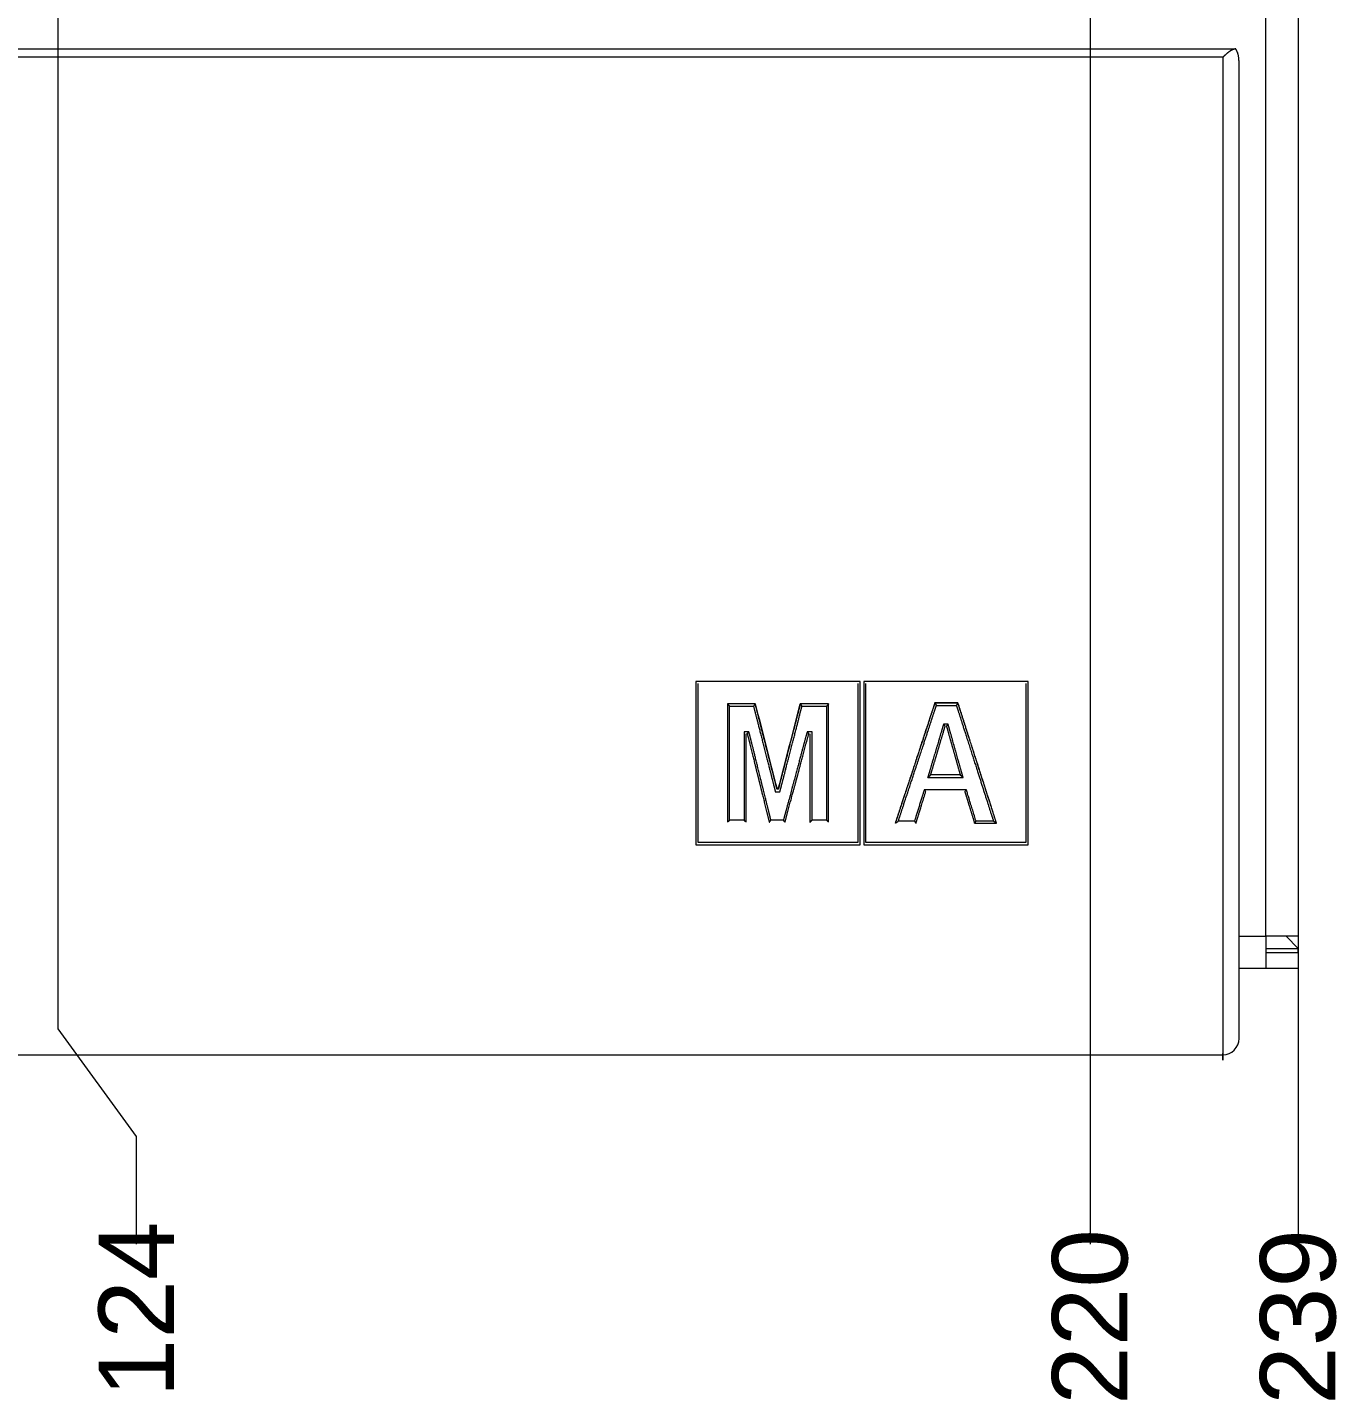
# Model space of a CAD drawing. Header units: metres. Extents: x 0.424 to 0.895, y -0.018 to 0.953.
# Drawn here: x 0.6621 to 0.7835, y 0.2284 to 0.3557 of the extents above; entities that cross this region are included whole.
import ezdxf

# ---------------------------------------------------------------- set-up
doc = ezdxf.new("R2010")
doc.units = ezdxf.units.M
for name, color, linetype, lineweight in [('Bemaßung (ISO)', 7, 'Continuous', 25), ('Sichtbar (ISO)', 7, 'Continuous', 50), ('Sichtbar schmal (ISO)', 7, 'Continuous', 35)]:
    doc.layers.add(name, color=color, linetype=linetype, lineweight=lineweight)
doc.styles.add('Arial', font='arial.ttf')

# ---------------------------------------------------------------- blocks, each defined once
blk = doc.blocks.new('Gruppe-16')
at = {"layer": 'Bemaßung (ISO)', "lineweight": 9, "transparency": 33554687}
for p, q in [((0.01787, -0.09387), (0.01787, -0.21454)), ((0.01787, -0.21454), (0.02514, -0.22454)), ((0.02514, -0.22454), (0.02514, -0.23454))]:
    blk.add_line(p, q, dxfattribs=at)
at = {"layer": 'Bemaßung (ISO)', "transparency": 33554687, "insert": (0.02514, -0.24874), "char_height": 0.007, "attachment_point": 4, "rotation": 90, "line_spacing_factor": 1.004016, "style": 'Arial'}
blk.add_mtext('124', dxfattribs=at)
blk = doc.blocks.new('Gruppe-17')
at = {"layer": 'Bemaßung (ISO)', "lineweight": 9, "transparency": 33554687}
blk.add_line((0.11367, -0.10327), (0.11367, -0.23454), dxfattribs=at)
at = {"layer": 'Bemaßung (ISO)', "transparency": 33554687, "insert": (0.11367, -0.24944), "char_height": 0.007, "attachment_point": 4, "rotation": 90, "line_spacing_factor": 1.004016, "style": 'Arial'}
blk.add_mtext('220', dxfattribs=at)
blk = doc.blocks.new('Gruppe-18')
at = {"layer": 'Bemaßung (ISO)', "lineweight": 9, "transparency": 33554687}
blk.add_line((0.13297, -0.12602), (0.13297, -0.23454), dxfattribs=at)
at = {"layer": 'Bemaßung (ISO)', "transparency": 33554687, "insert": (0.13297, -0.24944), "char_height": 0.007, "attachment_point": 4, "rotation": 90, "line_spacing_factor": 1.004016, "style": 'Arial'}
blk.add_mtext('239', dxfattribs=at)

msp = doc.modelspace()

# ---------------------------------------------------------------- linework, layer by layer
at = {"layer": 'Sichtbar (ISO)', "lineweight": 9}
for p, q in [((0.78, 0.67842), (0.78, 0.27138)), ((0.5464, 0.3537), (0.7742, 0.3537)), ((0.7745, 0.26188), (0.7745, 0.35248)), ((0.73934, 0.29502), (0.72411, 0.29502)), ((0.72431, 0.28009), (0.72431, 0.29484)), ((0.73914, 0.29484), (0.73914, 0.28009)), ((0.73914, 0.29484), (0.73914, 0.29484)), ((0.75492, 0.29502), (0.73968, 0.29502)), ((0.73988, 0.29484), (0.73988, 0.29484)), ((0.73988, 0.28009), (0.73988, 0.29484)), ((0.75472, 0.29484), (0.75472, 0.28009)), ((0.72961, 0.29295), (0.72703, 0.29295)), ((0.72703, 0.29293), (0.72703, 0.29295)), ((0.72703, 0.29293), (0.72703, 0.28197)), ((0.72961, 0.29293), (0.72703, 0.29293)), ((0.72961, 0.29293), (0.72961, 0.29295)), ((0.73642, 0.29295), (0.73379, 0.29295)), ((0.73379, 0.29293), (0.73379, 0.29295)), ((0.73642, 0.29293), (0.73379, 0.29293)), ((0.73642, 0.29293), (0.73642, 0.29295)), ((0.73642, 0.28197), (0.73642, 0.29293)), ((0.74842, 0.29303), (0.74627, 0.29303)), ((0.74627, 0.29301), (0.74627, 0.29303)), ((0.74842, 0.29301), (0.74627, 0.29301)), ((0.74642, 0.2928), (0.74827, 0.2928)), ((0.74842, 0.29301), (0.74842, 0.29303)), ((0.72723, 0.29272), (0.72945, 0.29272)), ((0.73394, 0.29272), (0.73622, 0.29272)), ((0.72902, 0.29035), (0.72857, 0.29035)), ((0.73488, 0.29035), (0.73443, 0.29035)), ((0.7475, 0.29106), (0.74708, 0.29106)), ((0.72877, 0.29017), (0.72877, 0.29017)), ((0.72877, 0.28197), (0.72877, 0.29017)), ((0.73468, 0.29017), (0.73468, 0.28197)), ((0.73468, 0.29017), (0.73468, 0.29017)), ((0.74562, 0.28612), (0.7489, 0.28612)), ((0.74863, 0.28634), (0.74588, 0.28634)), ((0.74863, 0.28636), (0.74589, 0.28636)), ((0.73147, 0.28479), (0.7319, 0.28479)), ((0.73175, 0.28504), (0.73163, 0.28504)), ((0.73163, 0.28501), (0.73163, 0.28504)), ((0.73175, 0.28501), (0.73163, 0.28501)), ((0.73175, 0.28501), (0.73175, 0.28504)), ((0.7492, 0.28497), (0.74529, 0.28497)), ((0.72857, 0.28214), (0.72723, 0.28214)), ((0.73091, 0.28197), (0.73091, 0.28197)), ((0.73222, 0.28214), (0.73106, 0.28214)), ((0.73622, 0.28214), (0.73488, 0.28214)), ((0.74261, 0.28188), (0.74261, 0.2819)), ((0.74438, 0.28205), (0.74288, 0.28205)), ((0.75199, 0.28188), (0.75199, 0.2819)), ((0.72431, 0.2801), (0.73914, 0.2801)), ((0.73914, 0.28009), (0.72431, 0.28009)), ((0.73914, 0.28009), (0.73914, 0.28009)), ((0.73988, 0.2801), (0.75472, 0.2801)), ((0.75472, 0.28009), (0.73988, 0.28009)), ((0.72411, 0.27986), (0.73934, 0.27986)), ((0.73968, 0.27986), (0.75492, 0.27986)), ((0.78, 0.27138), (0.777, 0.27138)), ((0.777, 0.27138), (0.777, 0.26838)), ((0.78, 0.27024), (0.77887, 0.27138)), ((0.777, 0.27024), (0.78, 0.27024)), ((0.78, 0.26988), (0.78, 0.27024)), ((0.777, 0.26988), (0.78, 0.26988)), ((0.78, 0.26988), (0.78, 0.26838)), ((0.777, 0.26838), (0.7745, 0.26838)), ((0.78, 0.26838), (0.777, 0.26838)), ((0.5476, 0.26038), (0.773, 0.26038))]:
    msp.add_line(p, q, dxfattribs=at)
at = {"layer": 'Sichtbar (ISO)', "lineweight": 9, "flags": 128}
for points in [[(0.72961, 0.29295, 0.000228), (0.73163, 0.28504)], [(0.73175, 0.28504, 0.00023), (0.73379, 0.29295)]]:
    msp.add_lwpolyline(points, format="xyb", dxfattribs=at)
at = {"layer": 'Sichtbar (ISO)', "lineweight": 9}
msp.add_arc((0.773, 0.26188), 0.0015, 270, 0, dxfattribs=at)
for points, degree in [([(0.7742, 0.3537), (0.77411, 0.3537), (0.77389, 0.35363), (0.77368, 0.35351), (0.7735, 0.35338), (0.77331, 0.35322), (0.77311, 0.35304), (0.773, 0.35293), (0.773, 0.35293), (0.773, 0.35293)], 2), ([(0.7745, 0.35248), (0.7745, 0.35273), (0.77442, 0.35322), (0.77429, 0.35352), (0.77423, 0.35364), (0.7742, 0.3537)], 2), ([(0.72431, 0.29484), (0.72431, 0.29484)], 1), ([(0.75472, 0.29484), (0.75472, 0.29484)], 1), ([(0.72703, 0.29293), (0.72703, 0.29293), (0.72703, 0.29293)], 2), ([(0.72961, 0.29293), (0.72961, 0.29293), (0.72961, 0.29293)], 2), ([(0.73379, 0.29293), (0.73379, 0.29293), (0.73379, 0.29293)], 2), ([(0.73642, 0.29293), (0.73642, 0.29293), (0.73642, 0.29293)], 2), ([(0.74627, 0.29303), (0.74599, 0.29217), (0.74542, 0.29045), (0.74485, 0.28871), (0.74428, 0.28697), (0.74365, 0.28505), (0.74295, 0.28295), (0.74261, 0.2819)], 2), ([(0.74627, 0.29301), (0.74627, 0.29301), (0.74627, 0.29301)], 2), ([(0.75199, 0.2819), (0.75172, 0.28273), (0.75117, 0.28445), (0.75061, 0.2862), (0.75005, 0.28794), (0.74943, 0.28987), (0.74876, 0.29197), (0.74842, 0.29303)], 2), ([(0.74842, 0.29301), (0.74842, 0.29301), (0.74842, 0.29301)], 2), ([(0.72887, 0.29017), (0.72907, 0.28935), (0.72948, 0.28771), (0.72979, 0.28648), (0.72999, 0.28566), (0.7303, 0.28443), (0.7307, 0.28279), (0.73091, 0.28197)], 2), ([(0.73237, 0.28197), (0.73259, 0.28279), (0.73303, 0.28443), (0.73337, 0.28566), (0.73359, 0.28648), (0.73392, 0.28771), (0.73436, 0.28935), (0.73458, 0.29017)], 2), ([(0.74453, 0.28188), (0.74457, 0.28202), (0.74466, 0.28232), (0.74489, 0.28305), (0.74525, 0.28421), (0.74543, 0.2848)], 2), ([(0.72703, 0.28197), (0.72703, 0.28197), (0.72703, 0.28197)], 2), ([(0.72877, 0.28197), (0.72877, 0.28197), (0.72877, 0.28197)], 2), ([(0.73468, 0.28197), (0.73468, 0.28197), (0.73468, 0.28197)], 2), ([(0.73642, 0.28197), (0.73642, 0.28197), (0.73642, 0.28197)], 2), ([(0.74261, 0.28188), (0.74261, 0.28188), (0.74261, 0.28188), (0.74262, 0.28189), (0.74264, 0.28189), (0.74266, 0.2819), (0.74269, 0.28192), (0.74272, 0.28194), (0.74276, 0.28197), (0.74281, 0.282), (0.74286, 0.28203), (0.74288, 0.28205), (0.74288, 0.28205), (0.74288, 0.28205)], 2), ([(0.74261, 0.28188), (0.74261, 0.28188), (0.74261, 0.28188)], 2), ([(0.75199, 0.28188), (0.75199, 0.28188), (0.75198, 0.28188), (0.75197, 0.28189), (0.75196, 0.28189), (0.75194, 0.2819), (0.75191, 0.28192), (0.75187, 0.28194), (0.75183, 0.28197), (0.75179, 0.282), (0.75174, 0.28203), (0.75172, 0.28205), (0.75172, 0.28205), (0.75172, 0.28205)], 2), ([(0.75199, 0.28188), (0.75199, 0.28188), (0.75199, 0.28188)], 2)]:
    msp.add_open_spline(points, degree=degree, dxfattribs=at)
for points, knots in [([(0.72703, 0.29293), (0.72703, 0.29293), (0.72704, 0.29292), (0.72705, 0.29291), (0.72706, 0.2929), (0.72708, 0.29288), (0.72711, 0.29285), (0.72713, 0.29282), (0.72717, 0.29278), (0.72722, 0.29273), (0.72723, 0.29272), (0.72723, 0.29272)], [0, 0, 0, 0.094577, 0.189154, 0.283731, 0.378308, 0.472884, 0.567461, 0.662038, 0.851192, 0.945769, 1, 1, 1]), ([(0.72961, 0.29293), (0.72961, 0.29293), (0.7296, 0.29292), (0.72959, 0.29291), (0.72958, 0.29289), (0.72956, 0.29287), (0.72954, 0.29284), (0.72952, 0.29281), (0.72949, 0.29277), (0.72946, 0.29273), (0.72946, 0.29272), (0.72945, 0.29272)], [0, 0, 0, 0.094494, 0.188988, 0.283483, 0.377977, 0.472471, 0.566965, 0.661459, 0.850448, 0.944942, 1, 1, 1]), ([(0.73379, 0.29293), (0.73379, 0.29293), (0.73379, 0.29292), (0.7338, 0.29291), (0.73381, 0.29289), (0.73383, 0.29287), (0.73385, 0.29284), (0.73388, 0.29281), (0.7339, 0.29277), (0.73393, 0.29273), (0.73394, 0.29272), (0.73394, 0.29272)], [0, 0, 0, 0.094493, 0.188987, 0.28348, 0.377974, 0.472467, 0.56696, 0.661454, 0.85044, 0.944934, 1, 1, 1]), ([(0.73642, 0.29293), (0.73642, 0.29293), (0.73641, 0.29292), (0.73641, 0.29291), (0.73639, 0.2929), (0.73637, 0.29288), (0.73635, 0.29285), (0.73632, 0.29282), (0.73628, 0.29278), (0.73624, 0.29273), (0.73622, 0.29272), (0.73622, 0.29272)], [0, 0, 0, 0.094577, 0.189154, 0.283731, 0.378308, 0.472884, 0.567461, 0.662038, 0.851192, 0.945769, 1, 1, 1]), ([(0.74627, 0.29301), (0.74627, 0.29301), (0.74628, 0.293), (0.74629, 0.29299), (0.7463, 0.29297), (0.74631, 0.29294), (0.74634, 0.29291), (0.74636, 0.29288), (0.74638, 0.29285), (0.74641, 0.29281), (0.74641, 0.2928), (0.74642, 0.2928)], [0, 0, 0, 0.094471, 0.188942, 0.283413, 0.377884, 0.472355, 0.566826, 0.661297, 0.850239, 0.94471, 1, 1, 1]), ([(0.74842, 0.29301), (0.74842, 0.29301), (0.74842, 0.293), (0.74841, 0.29299), (0.7484, 0.29297), (0.74838, 0.29294), (0.74836, 0.29291), (0.74834, 0.29288), (0.74831, 0.29285), (0.74828, 0.29281), (0.74828, 0.2928), (0.74827, 0.2928)], [0, 0, 0, 0.094474, 0.188947, 0.283421, 0.377894, 0.472368, 0.566841, 0.661315, 0.850262, 0.944736, 1, 1, 1]), ([(0.72887, 0.29017), (0.72887, 0.29017), (0.72887, 0.29017), (0.72888, 0.29018), (0.72889, 0.29019), (0.72891, 0.29021), (0.72893, 0.29023), (0.72895, 0.29026), (0.72898, 0.2903), (0.72901, 0.29034), (0.72902, 0.29035), (0.72902, 0.29035)], [0, 0, 0, 0.094555, 0.18911, 0.283665, 0.37822, 0.472775, 0.56733, 0.661885, 0.850995, 0.94555, 1, 1, 1]), ([(0.73458, 0.29017), (0.73458, 0.29017), (0.73458, 0.29017), (0.73457, 0.29018), (0.73456, 0.29019), (0.73454, 0.29021), (0.73452, 0.29023), (0.7345, 0.29026), (0.73447, 0.2903), (0.73444, 0.29034), (0.73443, 0.29035), (0.73443, 0.29035)], [0, 0, 0, 0.094549, 0.189099, 0.283648, 0.378198, 0.472747, 0.567297, 0.661846, 0.850945, 0.945494, 1, 1, 1]), ([(0.74588, 0.28634), (0.74602, 0.28679), (0.74629, 0.2877), (0.74656, 0.28861), (0.74683, 0.28952), (0.7471, 0.29042), (0.74723, 0.29088)], [0, 0, 0, 0.176426, 0.352851, 0.646968, 0.823484, 1, 1, 1]), ([(0.74723, 0.29088), (0.74723, 0.29088), (0.74723, 0.29088), (0.74722, 0.29089), (0.74721, 0.2909), (0.7472, 0.29092), (0.74718, 0.29094), (0.74715, 0.29097), (0.74713, 0.29101), (0.7471, 0.29105), (0.74709, 0.29106), (0.74708, 0.29106)], [0, 0, 0, 0.094543, 0.189086, 0.28363, 0.378173, 0.472716, 0.567259, 0.661803, 0.850889, 0.945432, 1, 1, 1]), ([(0.7475, 0.29106), (0.7475, 0.29106), (0.74749, 0.29105), (0.74746, 0.29101), (0.74743, 0.29097), (0.74741, 0.29094), (0.74739, 0.29092), (0.74737, 0.2909), (0.74736, 0.29089), (0.74735, 0.29088), (0.74735, 0.29088), (0.74735, 0.29088)], [0, 0, 0, 0.054529, 0.149076, 0.338171, 0.432718, 0.527265, 0.621812, 0.716359, 0.810906, 0.905453, 1, 1, 1]), ([(0.74735, 0.29088), (0.74748, 0.29042), (0.74773, 0.28952), (0.74799, 0.28861), (0.74825, 0.2877), (0.7485, 0.28679), (0.74863, 0.28634)], [0, 0, 0, 0.176516, 0.353033, 0.64715, 0.823575, 1, 1, 1]), ([(0.74562, 0.28612), (0.74562, 0.28612), (0.74564, 0.28613), (0.74569, 0.28617), (0.74574, 0.28621), (0.74578, 0.28624), (0.74581, 0.28627), (0.74584, 0.28629), (0.74586, 0.28631), (0.74587, 0.28632), (0.74588, 0.28633), (0.74588, 0.28633), (0.74588, 0.28634)], [0, 0, 0, 0.052889, 0.1476, 0.242311, 0.337022, 0.431733, 0.526444, 0.621155, 0.715867, 0.810578, 0.905289, 1, 1, 1]), ([(0.7489, 0.28612), (0.74889, 0.28612), (0.74887, 0.28613), (0.74882, 0.28617), (0.74878, 0.28621), (0.74874, 0.28624), (0.7487, 0.28627), (0.74868, 0.28629), (0.74866, 0.28631), (0.74864, 0.28632), (0.74864, 0.28633), (0.74863, 0.28633), (0.74863, 0.28634)], [0, 0, 0, 0.052926, 0.147634, 0.242341, 0.337048, 0.431756, 0.526463, 0.62117, 0.715878, 0.810585, 0.905293, 1, 1, 1]), ([(0.74543, 0.2848), (0.74543, 0.2848), (0.74543, 0.2848), (0.74542, 0.2848), (0.74541, 0.28482), (0.74539, 0.28483), (0.74537, 0.28486), (0.74535, 0.28488), (0.74532, 0.28492), (0.7453, 0.28496), (0.74529, 0.28497), (0.74529, 0.28497), (0.74529, 0.28497)], [0, 0, 0, 0.083333, 0.166667, 0.25, 0.333333, 0.416667, 0.5, 0.583333, 0.75, 0.833333, 0.916667, 1, 1, 1]), ([(0.74905, 0.2848), (0.74905, 0.2848), (0.74906, 0.2848), (0.74906, 0.2848), (0.74907, 0.28482), (0.74909, 0.28483), (0.74911, 0.28486), (0.74913, 0.28488), (0.74916, 0.28492), (0.74919, 0.28496), (0.7492, 0.28497), (0.7492, 0.28497), (0.7492, 0.28497)], [0, 0, 0, 0.083333, 0.166667, 0.25, 0.333333, 0.416667, 0.5, 0.583333, 0.75, 0.833333, 0.916667, 1, 1, 1]), ([(0.74905, 0.2848), (0.7491, 0.28465), (0.74919, 0.28436), (0.74934, 0.28385), (0.74955, 0.28319), (0.74982, 0.28232), (0.74996, 0.28188)], [0, 0, 0, 0.117687, 0.235373, 0.529499, 0.764749, 1, 1, 1]), ([(0.72723, 0.28214), (0.72723, 0.28214), (0.72723, 0.28214), (0.72722, 0.28213), (0.72717, 0.28209), (0.72713, 0.28205), (0.72711, 0.28202), (0.72708, 0.282), (0.72706, 0.28199), (0.72705, 0.28198), (0.72704, 0.28197), (0.72703, 0.28197), (0.72703, 0.28197)], [0, 0, 0, 0.083333, 0.166667, 0.25, 0.416667, 0.5, 0.583333, 0.666667, 0.75, 0.833333, 0.916667, 1, 1, 1]), ([(0.72877, 0.28197), (0.72877, 0.28197), (0.72876, 0.28197), (0.72875, 0.28198), (0.72874, 0.28199), (0.72872, 0.282), (0.72869, 0.28202), (0.72867, 0.28205), (0.72863, 0.28209), (0.72858, 0.28213), (0.72857, 0.28214), (0.72857, 0.28214), (0.72857, 0.28214)], [0, 0, 0, 0.083333, 0.166667, 0.25, 0.333333, 0.416667, 0.5, 0.583333, 0.75, 0.833333, 0.916667, 1, 1, 1]), ([(0.73091, 0.28197), (0.73091, 0.28197), (0.73092, 0.28198), (0.73093, 0.28199), (0.73095, 0.28201), (0.73097, 0.28203), (0.731, 0.28206), (0.73102, 0.28209), (0.73105, 0.28213), (0.73106, 0.28214), (0.73106, 0.28214), (0.73106, 0.28214)], [0, 0, 0, 0.166667, 0.25, 0.333333, 0.416667, 0.5, 0.583333, 0.75, 0.833333, 0.916667, 1, 1, 1]), ([(0.73237, 0.28197), (0.73237, 0.28197), (0.73236, 0.28198), (0.73235, 0.28199), (0.73233, 0.28201), (0.73231, 0.28203), (0.73229, 0.28206), (0.73226, 0.28209), (0.73223, 0.28213), (0.73222, 0.28214), (0.73222, 0.28214), (0.73222, 0.28214)], [0, 0, 0, 0.166667, 0.25, 0.333333, 0.416667, 0.5, 0.583333, 0.75, 0.833333, 0.916667, 1, 1, 1]), ([(0.73468, 0.28197), (0.73468, 0.28197), (0.73469, 0.28197), (0.7347, 0.28198), (0.73471, 0.28199), (0.73473, 0.282), (0.73476, 0.28202), (0.73478, 0.28205), (0.73482, 0.28209), (0.73487, 0.28213), (0.73488, 0.28214), (0.73488, 0.28214), (0.73488, 0.28214)], [0, 0, 0, 0.083333, 0.166667, 0.25, 0.333333, 0.416667, 0.5, 0.583333, 0.75, 0.833333, 0.916667, 1, 1, 1]), ([(0.73642, 0.28197), (0.73642, 0.28197), (0.73641, 0.28197), (0.73641, 0.28198), (0.73639, 0.28199), (0.73637, 0.282), (0.73635, 0.28202), (0.73632, 0.28205), (0.73628, 0.28209), (0.73624, 0.28213), (0.73622, 0.28214), (0.73622, 0.28214), (0.73622, 0.28214)], [0, 0, 0, 0.083333, 0.166667, 0.25, 0.333333, 0.416667, 0.5, 0.583333, 0.75, 0.833333, 0.916667, 1, 1, 1]), ([(0.74438, 0.28205), (0.74438, 0.28205), (0.74438, 0.28205), (0.74439, 0.28204), (0.74442, 0.282), (0.74444, 0.28197), (0.74446, 0.28195), (0.74449, 0.28192), (0.7445, 0.2819), (0.74451, 0.28189), (0.74452, 0.28188), (0.74453, 0.28188), (0.74453, 0.28188)], [0, 0, 0, 0.083333, 0.166667, 0.25, 0.416667, 0.5, 0.583333, 0.666667, 0.75, 0.833333, 0.916667, 1, 1, 1]), ([(0.74996, 0.28188), (0.74996, 0.28188), (0.74996, 0.28188), (0.74997, 0.28189), (0.74998, 0.2819), (0.75, 0.28192), (0.75002, 0.28195), (0.75004, 0.28197), (0.75007, 0.282), (0.75009, 0.28204), (0.7501, 0.28205), (0.7501, 0.28205), (0.7501, 0.28205)], [0, 0, 0, 0.083333, 0.166667, 0.25, 0.333333, 0.416667, 0.5, 0.583333, 0.75, 0.833333, 0.916667, 1, 1, 1]), ([(0.74996, 0.28188), (0.75005, 0.28188), (0.75026, 0.28188), (0.75125, 0.28188), (0.75199, 0.28188)], [0, 0, 0, 0.204082, 0.408163, 1, 1, 1]), ([(0.72431, 0.28009), (0.72431, 0.28009), (0.72431, 0.28009), (0.72431, 0.28009)], [0, 0, 0, 0.087376, 1, 1, 1]), ([(0.73988, 0.28009), (0.73988, 0.28009), (0.73988, 0.28009), (0.73988, 0.28009)], [0, 0, 0, 0.087376, 1, 1, 1]), ([(0.75472, 0.28009), (0.75472, 0.28009), (0.75472, 0.28009), (0.75472, 0.28009)], [0, 0, 0, 0.912624, 1, 1, 1])]:
    msp.add_open_spline(points, degree=2, knots=knots, dxfattribs=at)
at = {"layer": 'Sichtbar schmal (ISO)', "lineweight": 9}
for p, q in [((0.777, 0.27138), (0.777, 0.67068)), ((0.773, 0.35293), (0.5476, 0.35293)), ((0.72411, 0.29502), (0.72411, 0.27986)), ((0.73934, 0.27986), (0.73934, 0.29502)), ((0.73968, 0.29502), (0.73968, 0.27986)), ((0.75492, 0.27986), (0.75492, 0.29502)), ((0.72723, 0.28214), (0.72723, 0.29272)), ((0.73622, 0.29272), (0.73622, 0.28214)), ((0.72857, 0.29035), (0.72857, 0.28214)), ((0.73488, 0.28214), (0.73488, 0.29035)), ((0.73163, 0.28501), (0.73163, 0.28501)), ((0.73175, 0.28501), (0.73175, 0.28501)), ((0.75172, 0.28205), (0.7501, 0.28205)), ((0.7745, 0.27138), (0.777, 0.27138))]:
    msp.add_line(p, q, dxfattribs=at)
for points, knots in [([(0.773, 0.35293), (0.773, 0.30665), (0.773, 0.26038), (0.773, 0.26038)], [0, 0, 0, 0.999969, 1, 1, 1]), ([(0.74627, 0.29301), (0.74606, 0.29238), (0.74565, 0.2911), (0.74519, 0.28971), (0.74469, 0.28819), (0.74404, 0.28623), (0.74325, 0.28383), (0.74288, 0.2827), (0.74267, 0.28207), (0.74261, 0.28188)], [0, 0, 0, 0.144792, 0.289583, 0.434375, 0.579166, 0.723958, 0.86875, 0.960764, 1, 1, 1]), ([(0.74288, 0.28205), (0.74305, 0.28257), (0.74344, 0.28374), (0.74423, 0.28615), (0.74488, 0.28811), (0.74538, 0.28963), (0.74582, 0.29099), (0.74622, 0.29219), (0.74642, 0.2928)], [0, 0, 0, 0.114916, 0.26243, 0.409944, 0.557458, 0.704972, 0.852486, 1, 1, 1]), ([(0.75199, 0.28188), (0.75177, 0.28258), (0.7511, 0.28466), (0.75043, 0.28674), (0.74994, 0.28826), (0.74942, 0.28989), (0.74897, 0.29129), (0.7486, 0.29244), (0.74842, 0.29301)], [0, 0, 0, 0.125, 0.375, 0.5, 0.625, 0.75, 0.875, 1, 1, 1]), ([(0.72945, 0.29272), (0.7296, 0.29212), (0.72991, 0.29094), (0.73025, 0.28958), (0.73064, 0.28806), (0.73096, 0.28681), (0.73121, 0.28582), (0.73138, 0.28515), (0.73147, 0.28479)], [0, 0, 0, 0.140163, 0.280326, 0.420489, 0.560652, 0.700816, 0.840979, 1, 1, 1]), ([(0.7319, 0.28479), (0.73199, 0.28515), (0.73217, 0.28582), (0.73242, 0.28681), (0.73275, 0.28806), (0.73314, 0.28958), (0.73349, 0.29094), (0.73379, 0.29212), (0.73394, 0.29272)], [0, 0, 0, 0.159656, 0.299713, 0.439771, 0.579828, 0.719885, 0.859943, 1, 1, 1]), ([(0.73106, 0.28214), (0.73097, 0.28254), (0.73077, 0.28333), (0.73047, 0.28453), (0.73007, 0.28613), (0.72972, 0.28756), (0.72941, 0.28881), (0.72916, 0.2898), (0.72902, 0.29035)], [0, 0, 0, 0.137055, 0.274109, 0.411164, 0.548218, 0.685273, 0.822328, 1, 1, 1]), ([(0.73443, 0.29035), (0.73427, 0.28978), (0.734, 0.28878), (0.73367, 0.28755), (0.73329, 0.28613), (0.73286, 0.28453), (0.73254, 0.28334), (0.73233, 0.28254), (0.73222, 0.28214)], [0, 0, 0, 0.182242, 0.318535, 0.454828, 0.591121, 0.727414, 0.863707, 1, 1, 1]), ([(0.74708, 0.29106), (0.74693, 0.29054), (0.74664, 0.28956), (0.7462, 0.28809), (0.74589, 0.28704), (0.74571, 0.28642), (0.74562, 0.28612)], [0, 0, 0, 0.218483, 0.413862, 0.609241, 0.804621, 1, 1, 1]), ([(0.7489, 0.28612), (0.74881, 0.28642), (0.74863, 0.28704), (0.74834, 0.28809), (0.74792, 0.28956), (0.74765, 0.29054), (0.7475, 0.29106)], [0, 0, 0, 0.195379, 0.390759, 0.586138, 0.781518, 1, 1, 1]), ([(0.7501, 0.28205), (0.74989, 0.28273), (0.74947, 0.28408), (0.74926, 0.28478), (0.74925, 0.28481), (0.74922, 0.28491), (0.7492, 0.28497)], [0, 0, 0, 0.15464, 0.309281, 0.463921, 0.618561, 1, 1, 1])]:
    msp.add_open_spline(points, degree=2, knots=knots, dxfattribs=at)
for points in [[(0.73163, 0.28501), (0.73148, 0.2856), (0.73118, 0.28678), (0.73083, 0.28813), (0.73044, 0.28965), (0.73009, 0.29104), (0.72977, 0.2923), (0.72961, 0.29293)], [(0.73379, 0.29293), (0.73363, 0.2923), (0.7333, 0.29104), (0.73294, 0.28965), (0.73255, 0.28813), (0.7322, 0.28678), (0.7319, 0.2856), (0.73175, 0.28501)], [(0.74827, 0.2928), (0.74845, 0.29226), (0.74879, 0.29118), (0.74923, 0.28981), (0.74975, 0.28817), (0.75024, 0.28666), (0.75068, 0.28527), (0.75111, 0.28394), (0.75151, 0.28268), (0.75172, 0.28205)], [(0.74529, 0.28497), (0.74506, 0.28424), (0.74461, 0.28278), (0.74438, 0.28205)]]:
    msp.add_open_spline(points, degree=2, dxfattribs=at)

# ---------------------------------------------------------------- block references
at = {"layer": 'Bemaßung (ISO)'}
for name in ['Gruppe-16', 'Gruppe-17', 'Gruppe-18']:
    msp.add_blockref(name, (0.64703, 0.47734), dxfattribs=at)

doc.saveas('drawing.dxf')
